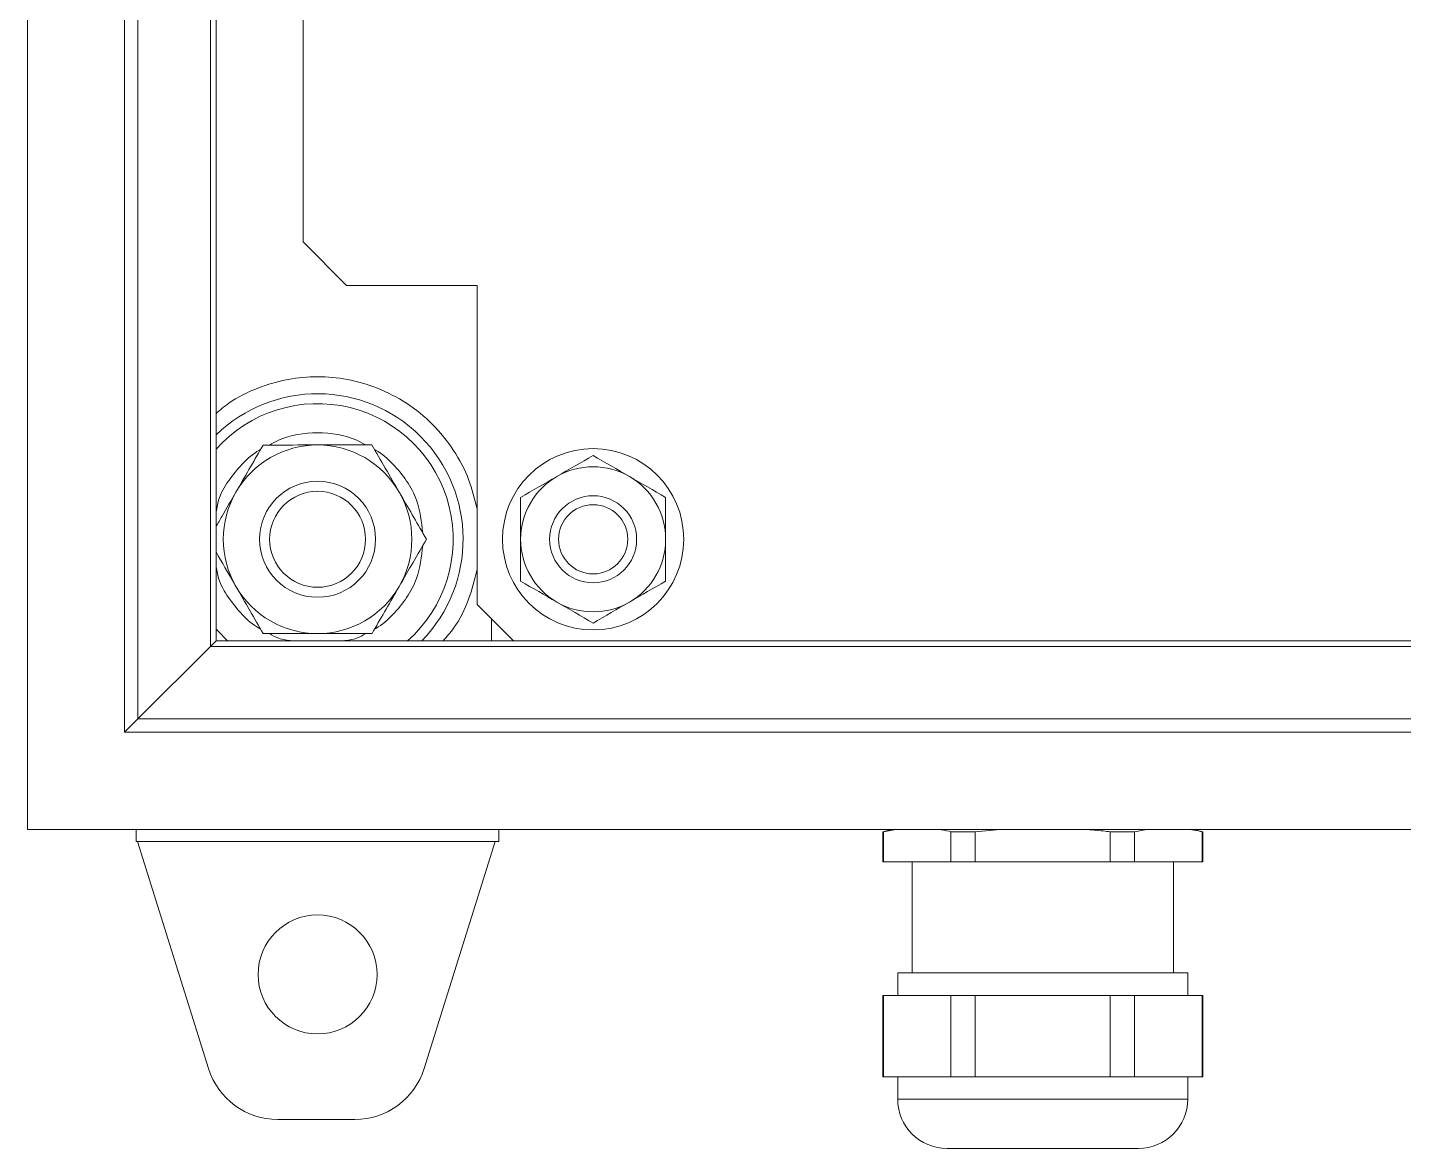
# Model space of a CAD drawing. Extents: x 4137 to 28680, y 2446 to 6814.
# Drawn here: x 5353.3 to 5448.2, y 2929.9 to 3007.2 of the extents above; entities that cross this region are included whole.
import ezdxf

# ---------------------------------------------------------------- set-up
doc = ezdxf.new("R2010")
doc.units = 0
doc.header["$LTSCALE"] = 0.5
doc.layers.get('0').update_dxf_attribs({"linetype": 'CONTINUOUS'})

msp = doc.modelspace()

# ---------------------------------------------------------------- linework, layer by layer
at = {"color": 7, "linetype": 'Continuous', "lineweight": 15}
for p, q in [((5353.332, 3251.944), (5353.332, 2951.944)), ((5360.026, 2958.639), (5360.026, 3245.25)), ((5360.948, 2959.561), (5360.948, 3244.328)), ((5365.94, 3239.336), (5365.94, 2964.552)), ((5366.332, 2964.944), (5366.332, 3238.944)), ((5372.332, 2992.444), (5372.332, 3156.944)), ((5375.332, 2989.444), (5372.332, 2992.444)), ((5384.332, 2989.444), (5375.332, 2989.444)), ((5384.332, 2967.444), (5384.332, 2989.444)), ((5386.832, 2964.944), (5384.332, 2967.444)), ((5385.332, 2966.444), (5385.332, 2964.944)), ((5533.332, 2964.944), (5366.332, 2964.944)), ((5360.948, 2959.561), (5365.94, 2964.552)), ((5365.94, 2964.552), (5533.723, 2964.552)), ((5360.948, 2959.561), (5360.026, 2958.639)), ((5538.715, 2959.561), (5360.948, 2959.561)), ((5539.637, 2958.639), (5360.026, 2958.639)), ((5353.332, 2951.944), (5553.332, 2951.944)), ((5360.832, 2951.944), (5360.832, 2951.116)), ((5385.832, 2951.116), (5385.832, 2951.944)), ((5412.908, 2951.944), (5412.3, 2951.781)), ((5412.3, 2951.781), (5412.3, 2949.697)), ((5412.3, 2951.781), (5412.343, 2951.781)), ((5412.343, 2951.781), (5413.201, 2951.944)), ((5412.343, 2949.697), (5412.343, 2951.781)), ((5417, 2951.781), (5418.674, 2951.781)), ((5417, 2949.697), (5417, 2951.781)), ((5418.674, 2951.781), (5420.391, 2951.944)), ((5418.674, 2949.697), (5418.674, 2951.781)), ((5427.989, 2949.697), (5427.989, 2951.781)), ((5427.989, 2951.781), (5429.663, 2951.781)), ((5429.663, 2951.781), (5430.521, 2951.944)), ((5429.663, 2949.697), (5429.663, 2951.781)), ((5434.363, 2951.781), (5433.755, 2951.944)), ((5434.32, 2949.697), (5434.32, 2951.781)), ((5434.32, 2951.781), (5434.363, 2951.781)), ((5434.363, 2949.697), (5434.363, 2951.781)), ((5360.832, 2951.116), (5360.92, 2951.116)), ((5360.92, 2951.116), (5385.573, 2951.116)), ((5360.92, 2951.116), (5365.814, 2935.453)), ((5380.678, 2935.453), (5385.573, 2951.116)), ((5385.573, 2951.116), (5385.832, 2951.116)), ((5412.343, 2949.697), (5412.3, 2949.697)), ((5417, 2949.697), (5412.343, 2949.697)), ((5414.322, 2949.697), (5414.322, 2942.044)), ((5418.674, 2949.697), (5417, 2949.697)), ((5427.989, 2949.697), (5418.674, 2949.697)), ((5429.663, 2949.697), (5427.989, 2949.697)), ((5434.32, 2949.697), (5429.663, 2949.697)), ((5432.341, 2942.044), (5432.341, 2949.697)), ((5434.363, 2949.697), (5434.32, 2949.697)), ((5413.332, 2942.044), (5413.332, 2940.497)), ((5413.332, 2942.044), (5414.671, 2942.044)), ((5414.671, 2942.044), (5433.332, 2942.044)), ((5433.332, 2940.497), (5433.332, 2942.044)), ((5412.3, 2940.497), (5412.3, 2934.894)), ((5412.343, 2940.497), (5412.3, 2940.497)), ((5412.343, 2934.894), (5412.343, 2940.497)), ((5414.671, 2940.497), (5412.343, 2940.497)), ((5417, 2940.497), (5414.671, 2940.497)), ((5417, 2934.894), (5417, 2940.497)), ((5418.674, 2940.497), (5417, 2940.497)), ((5418.674, 2934.894), (5418.674, 2940.497)), ((5423.332, 2940.497), (5418.674, 2940.497)), ((5427.989, 2940.497), (5423.332, 2940.497)), ((5427.989, 2934.894), (5427.989, 2940.497)), ((5429.663, 2940.497), (5427.989, 2940.497)), ((5429.663, 2934.894), (5429.663, 2940.497)), ((5431.992, 2940.497), (5429.663, 2940.497)), ((5434.32, 2940.497), (5431.992, 2940.497)), ((5434.32, 2934.894), (5434.32, 2940.497)), ((5434.363, 2940.497), (5434.32, 2940.497)), ((5434.363, 2934.894), (5434.363, 2940.497)), ((5412.3, 2934.894), (5412.343, 2934.894)), ((5412.343, 2934.894), (5414.671, 2934.894)), ((5413.332, 2934.894), (5413.332, 2933.347)), ((5414.671, 2934.894), (5417, 2934.894)), ((5417, 2934.894), (5418.674, 2934.894)), ((5418.674, 2934.894), (5423.332, 2934.894)), ((5423.332, 2934.894), (5427.989, 2934.894)), ((5427.989, 2934.894), (5429.663, 2934.894)), ((5429.663, 2934.894), (5431.992, 2934.894)), ((5431.992, 2934.894), (5434.32, 2934.894)), ((5433.332, 2933.347), (5433.332, 2934.894)), ((5434.32, 2934.894), (5434.363, 2934.894)), ((5370.587, 2931.944), (5375.906, 2931.944)), ((5416.734, 2929.944), (5417.618, 2929.944)), ((5417.618, 2929.944), (5429.929, 2929.944))]:
    msp.add_line(p, q, dxfattribs=at)
at = {"color": 8, "linetype": 'Continuous', "lineweight": 15}
for p, q in [((5413.332, 2933.347), (5414.671, 2933.347)), ((5414.671, 2933.347), (5433.332, 2933.347))]:
    msp.add_line(p, q, dxfattribs=at)
at = {"color": 7, "linetype": 'Continuous', "lineweight": 15, "flags": 128}
msp.add_lwpolyline([(5366.332, 2964.944), (5366.287, 2964.899), (5366.154, 2964.767), (5365.94, 2964.552)], dxfattribs=at)
at = {"color": 8, "linetype": 'Continuous', "lineweight": 15, "flags": 128}
msp.add_lwpolyline([(5366.332, 2965.742), (5366.42, 2965.644), (5367.129, 2964.944)], dxfattribs=at)
at = {"color": 7, "linetype": 'Continuous', "lineweight": 15}
for centre, radius in [((5392.332, 2971.944), 6.25), ((5373.332, 2971.944), 4), ((5373.332, 2971.944), 3.309), ((5392.332, 2971.944), 3), ((5392.332, 2971.944), 2.386), ((5373.332, 2941.944), 4.1)]:
    msp.add_circle(centre, radius, dxfattribs=at)
at = {"color": 8, "linetype": 'Continuous', "lineweight": 15}
for radius, start, end in [(10.034, 315.76573, 134.23427), (9.353, 311.54268, 138.45732)]:
    msp.add_arc((5373.332, 2971.944), radius, start, end, dxfattribs=at)
at = {"color": 7, "linetype": 'Continuous', "lineweight": 15}
for centre, radius, start, end in [((5373.332, 2971.944), 6.5, 90.01862, 150.01862), ((5373.332, 2971.944), 6.5, 30.01862, 90.01862), ((5392.332, 2971.944), 5, 120, 180), ((5392.332, 2971.944), 5, 60, 120), ((5392.332, 2971.944), 5, 0, 60), ((5373.332, 2971.944), 6.5, 150.01862, 210.01862), ((5373.332, 2971.944), 6.5, 330.01862, 30.01862), ((5392.332, 2971.944), 5, 180, 240), ((5392.332, 2971.944), 5, 300, 0), ((5373.332, 2971.944), 6.5, 210.01862, 270.01862), ((5373.332, 2971.944), 6.5, 270.01862, 330.01862), ((5392.332, 2971.944), 5, 240, 300), ((5370.587, 2936.944), 5, 197.354, 270), ((5375.906, 2936.944), 5, 270, 342.646), ((5416.734, 2933.347), 3.403, 180, 270), ((5429.929, 2933.347), 3.403, 270, 0)]:
    msp.add_arc(centre, radius, start, end, dxfattribs=at)
at = {"color": 8, "linetype": 'Continuous', "lineweight": 15}
for points, knots in [([(5366.332, 2980.612), (5366.615, 2980.857), (5367.471, 2981.595), (5369.163, 2982.405), (5371.239, 2983.019), (5373.332, 2983.207), (5375.422, 2983.017), (5377.51, 2982.416), (5379.517, 2981.376), (5381.31, 2979.921), (5382.758, 2978.129), (5383.816, 2976.142), (5384.163, 2974.72), (5384.332, 2974.032)], [0, 0, 0, 0, 0.048628, 0.14659, 0.240643, 0.32938, 0.418117, 0.51217, 0.610132, 0.710174, 0.810216, 0.908178, 1, 1, 1, 1]), ([(5370.007, 2978.443), (5370.213, 2978.556), (5371.223, 2979.112), (5373.331, 2979.417), (5375.438, 2979.112), (5376.448, 2978.558), (5376.652, 2978.445)], [0, 0, 0, 0, 0.10183, 0.500341, 0.898852, 1, 1, 1, 1]), ([(5377.266, 2978.127), (5377.293, 2978.113), (5377.769, 2977.87), (5378.548, 2977.151), (5379.505, 2976), (5380.358, 2974.421), (5380.499, 2973.154), (5380.585, 2972.383)], [0, 0, 0, 0, 0.013138, 0.232298, 0.451457, 0.666062, 1, 1, 1, 1]), ([(5366.332, 2973.712), (5366.375, 2974.028), (5366.486, 2974.836), (5367.169, 2975.996), (5368.111, 2977.152), (5368.893, 2977.869), (5369.368, 2978.112), (5369.393, 2978.125)], [0, 0, 0, 0, 0.171415, 0.438623, 0.711501, 0.984379, 1, 1, 1, 1]), ([(5380.586, 2971.512), (5380.5, 2970.739), (5380.358, 2969.47), (5379.506, 2967.889), (5378.548, 2966.737), (5377.77, 2966.019), (5377.295, 2965.776), (5377.27, 2965.763)], [0, 0, 0, 0, 0.334756, 0.549288, 0.768373, 0.987458, 1, 1, 1, 1]), ([(5369.397, 2965.761), (5369.37, 2965.775), (5368.894, 2966.018), (5368.111, 2966.736), (5367.169, 2967.892), (5366.486, 2969.053), (5366.375, 2969.861), (5366.332, 2970.176)], [0, 0, 0, 0, 0.016346, 0.289023, 0.5617, 0.828711, 1, 1, 1, 1]), ([(5384.332, 2969.857), (5384.16, 2969.171), (5383.806, 2967.755), (5382.98, 2966.084), (5382.244, 2965.228), (5382, 2964.944)], [0, 0, 0, 0, 0.385138, 0.796034, 1, 1, 1, 1]), ([(5371.563, 2964.944), (5371.244, 2964.979), (5370.69, 2965.038), (5370.213, 2965.323), (5370.011, 2965.443)], [0, 0, 0, 0, 0.576373, 1, 1, 1, 1]), ([(5376.656, 2965.445), (5376.453, 2965.324), (5375.975, 2965.039), (5375.419, 2964.979), (5375.1, 2964.944)], [0, 0, 0, 0, 0.425262, 1, 1, 1, 1])]:
    msp.add_open_spline(points, degree=3, knots=knots, dxfattribs=at)
at = {"color": 7, "linetype": 'Continuous', "lineweight": 15}
for points, knots in [([(5367.701, 2975.192), (5367.746, 2975.27), (5368.379, 2976.367), (5369, 2977.443), (5369.577, 2978.443)], [0, 0, 0, 0, 0.0702152, 1, 1, 1, 1]), ([(5373.329, 2978.444), (5372.988, 2978.444), (5371.718, 2978.444), (5370.481, 2978.443), (5369.577, 2978.443)], [0, 0, 0, 0, 0.268634, 1, 1, 1, 1]), ([(5377.082, 2978.446), (5376.767, 2978.445), (5375.544, 2978.445), (5374.273, 2978.445), (5373.329, 2978.444)], [0, 0, 0, 0, 0.25755, 1, 1, 1, 1]), ([(5377.082, 2978.446), (5377.387, 2977.918), (5378.002, 2976.853), (5378.639, 2975.752), (5378.96, 2975.196)], [0, 0, 0, 0, 0.495458, 1, 1, 1, 1]), ([(5366.332, 2972.818), (5366.469, 2973.056), (5366.917, 2973.833), (5367.38, 2974.636), (5367.701, 2975.192)], [0, 0, 0, 0, 0.306355, 1, 1, 1, 1]), ([(5378.96, 2975.196), (5379.004, 2975.119), (5379.638, 2974.022), (5380.259, 2972.947), (5380.837, 2971.947)], [0, 0, 0, 0, 0.070215, 1, 1, 1, 1]), ([(5380.837, 2971.947), (5380.532, 2971.419), (5379.918, 2970.353), (5379.282, 2969.252), (5378.962, 2968.696)], [0, 0, 0, 0, 0.495457, 1, 1, 1, 1]), ([(5367.703, 2968.692), (5367.659, 2968.77), (5367.196, 2969.571), (5366.742, 2970.357), (5366.332, 2971.067)], [0, 0, 0, 0, 0.096123, 1, 1, 1, 1]), ([(5369.581, 2965.443), (5369.276, 2965.971), (5368.661, 2967.036), (5368.024, 2968.137), (5367.703, 2968.692)], [0, 0, 0, 0, 0.495458, 1, 1, 1, 1]), ([(5378.962, 2968.696), (5378.917, 2968.619), (5378.284, 2967.521), (5377.663, 2966.446), (5377.086, 2965.446)], [0, 0, 0, 0, 0.070215, 1, 1, 1, 1]), ([(5373.334, 2965.444), (5372.992, 2965.444), (5371.722, 2965.444), (5370.485, 2965.443), (5369.581, 2965.443)], [0, 0, 0, 0, 0.268634, 1, 1, 1, 1]), ([(5377.086, 2965.446), (5376.771, 2965.445), (5375.548, 2965.445), (5374.277, 2965.445), (5373.334, 2965.444)], [0, 0, 0, 0, 0.2575499, 1, 1, 1, 1]), ([(5416.142, 2951.944), (5416.387, 2951.903), (5416.673, 2951.855), (5416.959, 2951.791), (5417, 2951.781)], [0, 0, 0, 0, 0.85551, 1, 1, 1, 1]), ([(5426.272, 2951.944), (5426.684, 2951.91), (5427.257, 2951.863), (5427.828, 2951.799), (5427.989, 2951.781)], [0, 0, 0, 0, 0.71857, 1, 1, 1, 1]), ([(5433.462, 2951.944), (5433.668, 2951.91), (5433.954, 2951.863), (5434.24, 2951.799), (5434.32, 2951.781)], [0, 0, 0, 0, 0.718571, 1, 1, 1, 1])]:
    msp.add_open_spline(points, degree=3, knots=knots, dxfattribs=at)
for points in [[(5392.332, 2977.718), (5391.502, 2977.239), (5390.669, 2976.758), (5389.832, 2976.274)], [(5394.832, 2976.274), (5393.994, 2976.758), (5393.161, 2977.239), (5392.332, 2977.718)], [(5389.832, 2976.274), (5388.994, 2975.791), (5388.161, 2975.31), (5387.332, 2974.831)], [(5397.332, 2974.831), (5396.502, 2975.31), (5395.669, 2975.791), (5394.832, 2976.274)], [(5387.332, 2974.831), (5387.332, 2973.873), (5387.332, 2972.912), (5387.332, 2971.944)], [(5397.332, 2971.944), (5397.332, 2972.912), (5397.332, 2973.873), (5397.332, 2974.831)], [(5387.332, 2971.944), (5387.332, 2970.977), (5387.332, 2970.016), (5387.332, 2969.058)], [(5397.332, 2969.058), (5397.332, 2970.016), (5397.332, 2970.977), (5397.332, 2971.944)], [(5387.332, 2969.058), (5388.161, 2968.579), (5388.994, 2968.098), (5389.832, 2967.614)], [(5394.832, 2967.614), (5395.669, 2968.098), (5396.502, 2968.579), (5397.332, 2969.058)], [(5389.832, 2967.614), (5390.669, 2967.131), (5391.502, 2966.65), (5392.332, 2966.171)], [(5392.332, 2966.171), (5393.161, 2966.65), (5393.994, 2967.131), (5394.832, 2967.614)]]:
    msp.add_open_spline(points, degree=3, dxfattribs=at)

doc.saveas('drawing.dxf')
